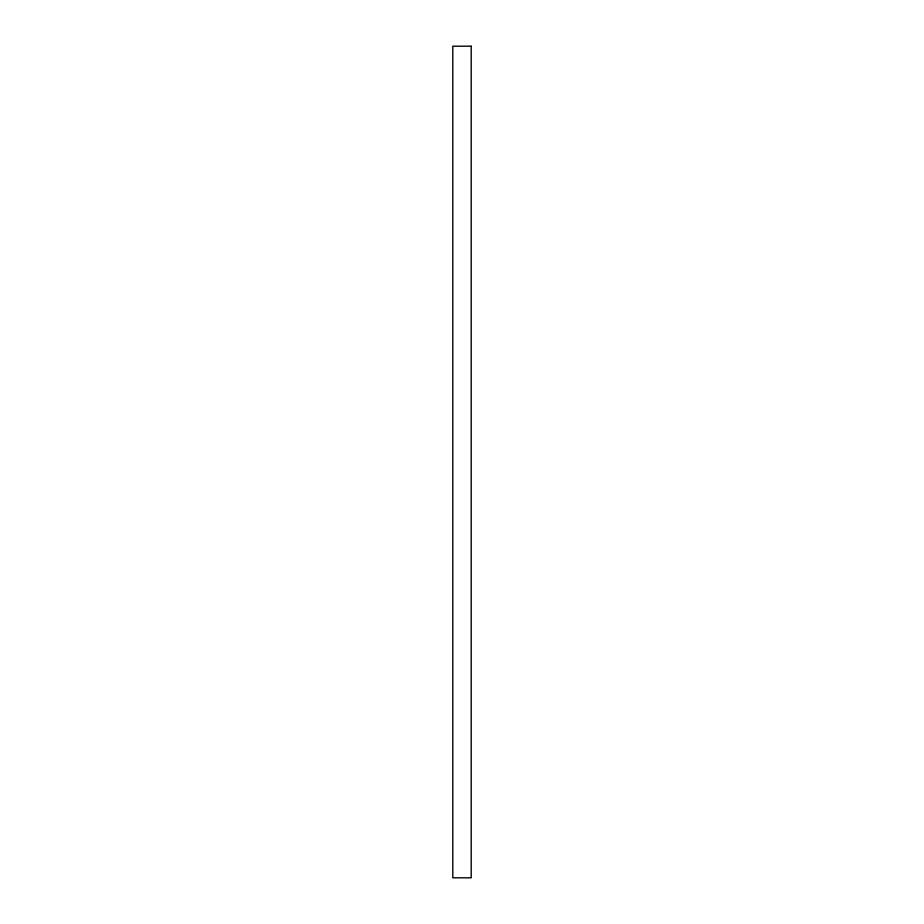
<?xml version="1.0" encoding="UTF-8"?>
<svg xmlns="http://www.w3.org/2000/svg" width="924" height="924" viewBox="0 0 924 924"><rect width="100%" height="100%" fill="white"/><g stroke="black" fill="none" stroke-linecap="round" stroke-linejoin="round"><path stroke-width="1.39" d="M471.205 46.2L452.795 46.2L452.795 877.8L471.205 877.8L471.205 46.2"/></g></svg>
